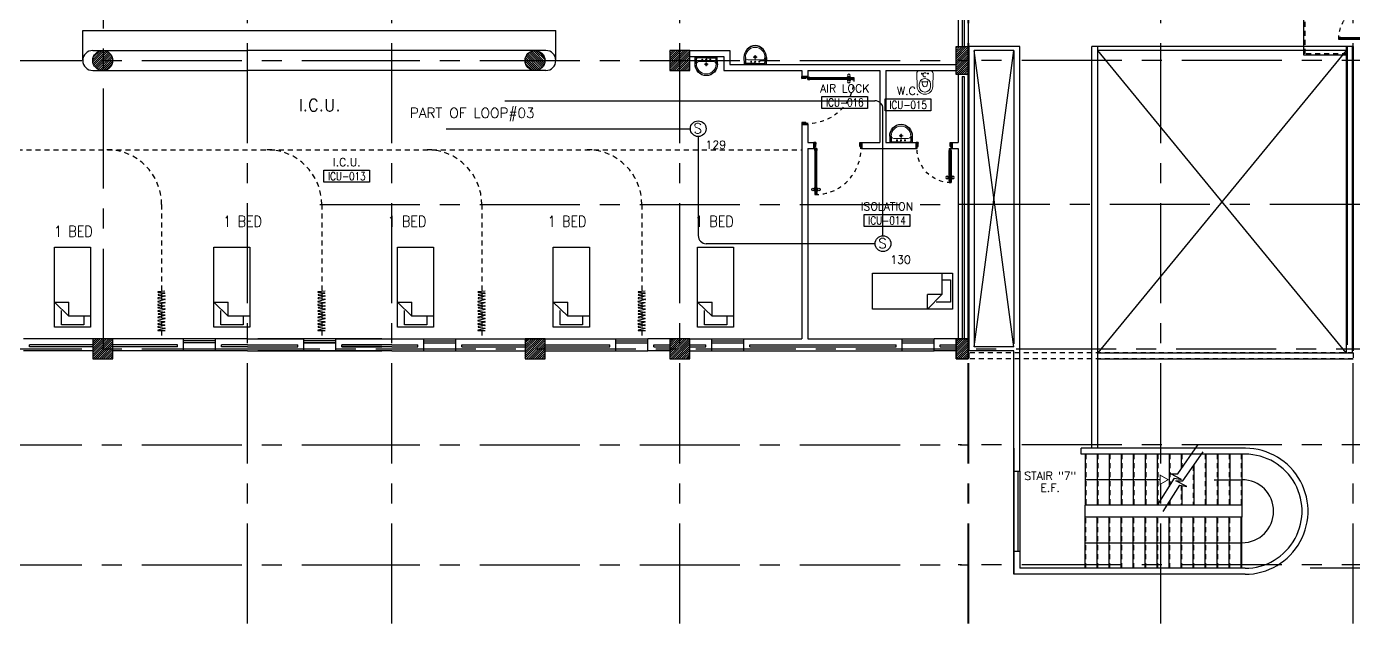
# Model space of a CAD drawing. Extents: x 0 to 93.9, y -1.5 to 78.
# Drawn here: x 17.82 to 50.97, y -1.46 to 13.45 of the extents above; entities that cross this region are included whole.
import ezdxf
from ezdxf.enums import TextEntityAlignment as Align

# ---------------------------------------------------------------- set-up
doc = ezdxf.new("R2010")
doc.units = 0
doc.header["$MEASUREMENT"] = 0
doc.header["$PDMODE"] = 34
for name, pattern in [('CENTERX2', [4, 2.5, -0.5, 0.5, -0.5]), ('DASHED', [0.75, 0.5, -0.25]), ('HIDDEN', [0.375, 0.25, -0.125]), ('HIDDEN2', [0.1875, 0.125, -0.0625])]:
    doc.linetypes.add(name, pattern=pattern)
doc.layers.get('0').update_dxf_attribs({"color": 11, "linetype": 'CONTINUOUS'})
doc.layers.get('DEFPOINTS').update_dxf_attribs({"color": 11, "linetype": 'CONTINUOUS'})
for name, color, linetype in [('A_COUNTER', 11, 'CONTINUOUS'), ('A_CUBICLE_CURTAINS', 11, 'HIDDEN'), ('AX-DIM', 11, 'CONTINUOUS'), ('AXES', 11, 'CENTERX2'), ('COL', 11, 'CONTINUOUS'), ('D_CURTAIN', 11, 'HIDDEN'), ('DOOR', 11, 'CONTINUOUS'), ('E-FIRE', 4, 'CONTINUOUS'), ('E-WIRE', 4, 'CONTINUOUS'), ('FIX', 11, 'CONTINUOUS'), ('FUR', 11, 'CONTINUOUS'), ('HAT', 11, 'CONTINUOUS'), ('INSUL', 11, 'CONTINUOUS'), ('Locker', 11, 'CONTINUOUS'), ('RM-BOX', 11, 'CONTINUOUS'), ('RM-NAME', 11, 'CONTINUOUS'), ('RM-NO', 11, 'CONTINUOUS'), ('ROOF', 11, 'CONTINUOUS'), ('RS20', 11, 'CONTINUOUS'), ('SHAFT', 11, 'CONTINUOUS'), ('STR', 11, 'CONTINUOUS'), ('WALL', 11, 'CONTINUOUS'), ('WIN', 11, 'CONTINUOUS')]:
    doc.layers.add(name, color=color, linetype=linetype)
doc.styles.add('ROMANC', font='romanc', dxfattribs={"height": 0.1})
doc.styles.add('ROMANS', font='ROMANS.shx', dxfattribs={"width": 0.6})
doc.styles.add('RS20', font='ROMANS.shx', dxfattribs={"height": 0.2})
doc.dimstyles.new('STANDARD in', dxfattribs={"dimtxt": 0.24, "dimasz": 0.1, "dimexe": 0.07, "dimexo": 0.05, "dimgap": 0.05, "dimtad": 1, "dimdec": 0, "dimlfac": 1000, "dimzin": 0, "dimdsep": 46, "dimtxsty": 'ROMANS', "dimblk": 'ARCHTICK', "dimcen": 0.05, "dimdle": 0.05, "dimclrd": 7, "dimclre": 7, "dimclrt": 2, "dimadec": 0, "dimazin": 0, "dimtfac": 1, "dimtdec": 0, "dimtmove": 2, "dimatfit": 3, "dimldrblk": 'ARCHTICK', "dimfxl": 0, "dimtolj": 1, "dimtzin": 0, "dimarcsym": 0})

# ---------------------------------------------------------------- blocks, each defined once
blk = doc.blocks.new('*X21')
at = {"color": 0}
for p, q in [((73379, 118298), (73831, 118750)), ((73379, 118351), (73778, 118750)), ((73379, 118404), (73725, 118750)), ((73379, 118457), (73672, 118750)), ((73379, 118510), (73619, 118750)), ((73379, 118563), (73566, 118750)), ((73379, 118616), (73513, 118750)), ((73379, 118669), (73460, 118750)), ((73379, 118722), (73407, 118750)), ((73384, 118250), (73879, 118745)), ((73437, 118250), (73879, 118692)), ((73490, 118250), (73879, 118639)), ((73543, 118250), (73879, 118586)), ((73596, 118250), (73879, 118533)), ((73649, 118250), (73879, 118480)), ((73702, 118250), (73879, 118427)), ((73755, 118250), (73879, 118374)), ((73808, 118250), (73879, 118321)), ((73861, 118250), (73879, 118268))]:
    blk.add_line(p, q, dxfattribs=at)
blk = doc.blocks.new('COL50')
at = {"layer": 'COL'}
blk.add_lwpolyline([(-250, 250), (-250, -250), (250, -250), (250, 250)], close=True, dxfattribs=at)
blk = doc.blocks.new('*X22')
at = {"color": 0}
for p, q in [((84179, 118279), (84650, 118750)), ((84179, 118332), (84596, 118750)), ((84179, 118386), (84543, 118750)), ((84179, 118439), (84490, 118750)), ((84179, 118492), (84437, 118750)), ((84179, 118545), (84384, 118750)), ((84179, 118598), (84331, 118750)), ((84179, 118651), (84278, 118750)), ((84179, 118704), (84225, 118750)), ((84203, 118250), (84679, 118726)), ((84256, 118250), (84679, 118673)), ((84309, 118250), (84679, 118620)), ((84362, 118250), (84679, 118567)), ((84415, 118250), (84679, 118514)), ((84468, 118250), (84679, 118461)), ((84521, 118250), (84679, 118408)), ((84574, 118250), (84679, 118355)), ((84627, 118250), (84679, 118302))]:
    blk.add_line(p, q, dxfattribs=at)
blk = doc.blocks.new('_ARCHTICK')
at = {"color": 0, "linetype": 'ByBlock', "const_width": 0.15}
blk.add_lwpolyline([(-0.5, -0.5), (0.5, 0.5)], dxfattribs=at)
blk = doc.blocks.new('*D161')
at = {"layer": 'AX-DIM', "color": 7, "lineweight": -2, "ltscale": 0.3}
for p, q in [((91.832, 5.15), (92.552, 5.15)), ((92.482, 5.2), (92.482, -0.125)), ((49.887, -0.075), (92.552, -0.075))]:
    blk.add_line(p, q, dxfattribs=at)
at = {"layer": 'DEFPOINTS', "color": 0, "ltscale": 0.3}
for p in [(91.782, 5.15), (49.837, -0.075), (92.482, -0.075)]:
    blk.add_point(p, dxfattribs=at)
at = {"layer": 'AX-DIM', "color": 7, "lineweight": -2, "ltscale": 0.3, "xscale": 0.1, "yscale": 0.1, "zscale": 0.1}
for p, rotation in [((92.482, 5.15), 90), ((92.482, -0.075), 270)]:
    blk.add_blockref('_ARCHTICK', p, dxfattribs=dict(at, rotation=rotation))
at = {"layer": 'AX-DIM', "color": 2, "ltscale": 0.3, "insert": (92.312, 2.538), "char_height": 0.24, "attachment_point": 5, "rotation": 90, "style": 'ROMANS'}
blk.add_mtext('\\A1;5225', dxfattribs=at)
blk = doc.blocks.new('C11')
at = {"layer": 'HAT'}
h = blk.add_hatch(dxfattribs=at)
h.set_pattern_fill('ANSI31', color=256, scale=300, style=0)
h.set_pattern_definition([(45, (-248556.182, -75061.005), (-26.5165043, 26.5165043), [])])
h.paths.add_polyline_path([(300, 700), (0, 700), (0, 350), (300, 350)])
h.paths.add_polyline_path([(300, 350), (0, 350), (0, 0), (300, 0)])
at = {"layer": 'COL'}
blk.add_lwpolyline([(300, 700), (300, 0), (0, 0), (0, 700)], close=True, dxfattribs=at)
blk = doc.blocks.new('C-300')
at = {"layer": 'HAT', "linetype": 'ByBlock', "ltscale": 0.3}
h = blk.add_hatch(dxfattribs=at)
h.set_pattern_fill('ANSI31', color=8, scale=300, style=0)
h.set_pattern_definition([(45, (-258496.182, -82361.005), (-26.5165043, 26.5165043), [])])
h.paths.add_polyline_path([(300, 500), (0, 500), (0, 250), (300, 250)])
h.paths.add_polyline_path([(300, 250), (0, 250), (0, 0), (300, 0)])
at = {"layer": 'COL'}
blk.add_lwpolyline([(0, 500), (300, 500), (300, 0), (0, 0)], close=True, dxfattribs=at)
blk = doc.blocks.new('DOOR100')
at = {"layer": 'DOOR', "color": 0, "linetype": 'ByBlock'}
for p, q in [((-82, 1205), (-91, 1205)), ((-91, 1205), (-91, 1140)), ((-82, 1140), (-91, 1140)), ((-75, 1218), (-82, 1218)), ((-82, 1128), (-82, 1218)), ((-82, 1205), (-82, 1140)), ((-75, 1128), (-82, 1128)), ((-25, 1300), (-75, 1300)), ((-75, 1300), (-25, 1300)), ((-75, 1250), (-75, 1300)), ((-58, 1250), (-75, 1250)), ((-42, 1270), (-58, 1270)), ((-58, 1250), (-58, 1270)), ((-42, 1250), (-42, 1270)), ((-25, 1250), (-42, 1250)), ((-25, 1250), (-25, 1300)), ((-25, 1218), (-18, 1218)), ((-25, 1128), (-18, 1128)), ((-18, 1128), (-18, 1218)), ((-18, 1205), (-9, 1205)), ((-18, 1205), (-18, 1140)), ((-18, 1140), (-9, 1140)), ((-9, 1205), (-9, 1140)), ((-1200, 0), (-1200, 150)), ((-1200, 150), (-1175, 150)), ((-1200, 150), (-1200, 0)), ((-1150, 0), (-1200, 0)), ((-1175, 150), (-1175, 100)), ((-1175, 100), (-1150, 100)), ((-1150, 100), (-1150, 0)), ((-75, 200), (-58, 200)), ((-75, 150), (-75, 200)), ((-75, 150), (-25, 150)), ((-58, 200), (-58, 180)), ((-58, 180), (-42, 180)), ((-50, 100), (-50, 0)), ((-25, 100), (-50, 100)), ((-50, 0), (0, 0)), ((-42, 200), (-25, 200)), ((-42, 180), (-42, 200)), ((-25, 200), (-25, 150)), ((0, 150), (-25, 150)), ((-25, 150), (-25, 100)), ((0, 150), (0, 0))]:
    blk.add_line(p, q, dxfattribs=at)
at = {"layer": 'DOOR', "linetype": 'ByBlock'}
for p, q in [((-75, 1250), (-75, 200)), ((-58, 200), (-58, 1250)), ((-42, 200), (-42, 1250)), ((-25, 200), (-25, 1250)), ((0, 0), (0, 150))]:
    blk.add_line(p, q, dxfattribs=at)
at = {"layer": 'DOOR', "color": 9, "linetype": 'ByBlock'}
for p, q in [((-1150, 0), (-1200, 114)), ((-1150, 0), (-1200, 40)), ((-1150, 0), (-1163, 100)), ((-50, 0), (0, 114)), ((-50, 0), (-37, 100)), ((-50, 0), (0, 40))]:
    blk.add_line(p, q, dxfattribs=at)
at = {"layer": 'DOOR', "color": 0, "linetype": 'ByBlock'}
for centre in [(-124, 1173), (24, 1173)]:
    blk.add_circle(centre, 32.4, dxfattribs=at)
at = {"layer": 'DOOR', "linetype": 'HIDDEN', "ltscale": 0.5}
blk.add_arc((-25, 150), 1150, 90, 180.0001, dxfattribs=at)
at = {"layer": 'DOOR', "color": 9, "linetype": 'ByBlock'}
for centre, radius, start, end in [((-1150, 0), 154, 103.7142, 108.8947), ((-1150, 0), 134, 100.72, 111.8402), ((-1150, 0), 94.4, 90, 121.9818), ((-1150, 0), 74.4, 90, 132.2236), ((-1150, 0), 54.4, 90, 156.7926), ((-1150, 0), 34.4, 90, 180), ((-1150, 0), 14.4, 90, 180), ((-50, 0), 94.4, 58.0182, 90), ((-50, 0), 74.4, 47.7764, 90), ((-50, 0), 54.4, 23.2074, 90), ((-50, 0), 34.4, 0, 90), ((-50, 0), 14.4, 0, 90), ((-50, 0), 134, 68.1598, 79.28), ((-50, 0), 114, 64.0838, 77.3774), ((-50, 0), 154, 71.1053, 76.2858)]:
    blk.add_arc(centre, radius, start, end, dxfattribs=at)
blk = doc.blocks.new('DOOR90')
at = {"layer": 'DOOR', "color": 0, "linetype": 'ByBlock'}
for p, q in [((-150, 0), (-150, -25)), ((-150, 0), (0, 0)), ((0, -50), (0, 0)), ((-1000, -25), (-1000, -75)), ((-1000, -75), (-1000, -25)), ((-950, -25), (-1000, -25)), ((-950, -75), (-1000, -75)), ((-970, -42), (-970, -58)), ((-950, -42), (-970, -42)), ((-950, -58), (-970, -58)), ((-950, -25), (-950, -42)), ((-950, -58), (-950, -75)), ((-918, -25), (-918, -18)), ((-828, -18), (-918, -18)), ((-918, -75), (-918, -82)), ((-828, -82), (-918, -82)), ((-905, -18), (-905, -9)), ((-905, -9), (-840, -9)), ((-905, -18), (-840, -18)), ((-905, -82), (-905, -91)), ((-905, -82), (-840, -82)), ((-905, -91), (-840, -91)), ((-840, -18), (-840, -9)), ((-840, -82), (-840, -91)), ((-828, -25), (-828, -18)), ((-828, -75), (-828, -82)), ((-200, -42), (-200, -25)), ((-200, -25), (-150, -25)), ((-180, -42), (-200, -42)), ((-200, -75), (-200, -58)), ((-200, -58), (-180, -58)), ((-150, -75), (-200, -75)), ((-180, -58), (-180, -42)), ((-150, -75), (-150, -25)), ((-150, -25), (-100, -25)), ((-100, -25), (-100, -50)), ((-100, -50), (0, -50)), ((-150, -900), (-150, -875)), ((-150, -875), (-100, -875)), ((0, -900), (-150, -900)), ((-150, -900), (0, -900)), ((-100, -850), (0, -850)), ((-100, -875), (-100, -850)), ((0, -850), (0, -900))]:
    blk.add_line(p, q, dxfattribs=at)
at = {"layer": 'DOOR', "color": 9, "linetype": 'ByBlock'}
for p, q in [((0, -50), (-114, 0)), ((0, -50), (-40, 0)), ((0, -50), (-100, -37)), ((0, -850), (-114, -900)), ((0, -850), (-100, -863)), ((0, -850), (-40, -900))]:
    blk.add_line(p, q, dxfattribs=at)
at = {"layer": 'DOOR', "linetype": 'ByBlock'}
for p, q in [((-200, -25), (-950, -25)), ((-200, -42), (-950, -42)), ((-200, -58), (-950, -58)), ((-950, -75), (-200, -75))]:
    blk.add_line(p, q, dxfattribs=at)
at = {"layer": 'DOOR', "color": 0, "linetype": 'ByBlock'}
for centre in [(-873, 24), (-873, -124)]:
    blk.add_circle(centre, 32.4, dxfattribs=at)
at = {"layer": 'DOOR', "color": 9, "linetype": 'ByBlock'}
for centre, radius, start, end in [((0, -50), 154, 161.1053, 166.2858), ((0, -50), 134, 158.1598, 169.28), ((0, -50), 94.4, 148.0182, 180), ((0, -50), 74.4, 137.7764, 180), ((0, -50), 114, 154.0838, 167.3774), ((0, -50), 54.4, 113.2074, 180), ((0, -50), 34.4, 90, 180), ((0, -50), 14.4, 90, 180), ((0, -850), 154, 193.7142, 198.8947), ((0, -850), 134, 190.72, 201.8402), ((0, -850), 94.4, 180, 211.9818), ((0, -850), 74.4, 180, 222.2236), ((0, -850), 54.4, 180, 246.7926), ((0, -850), 34.4, 180, 270), ((0, -850), 14.4, 180, 270)]:
    blk.add_arc(centre, radius, start, end, dxfattribs=at)
at = {"layer": 'DOOR', "linetype": 'HIDDEN', "ltscale": 0.5}
blk.add_arc((-150, -25), 850, 180, 270, dxfattribs=at)
blk = doc.blocks.new('C')
at = {"layer": 'D_CURTAIN'}
for points in [[(0.229, 0.077), (0.229, 0.077, 0.848601), (0.219, 0.076), (0.202, -0.062, -0.855925), (0.192, -0.063), (0.167, 0.072, 0.866955), (0.157, 0.072), (0.144, -0.065, -0.843142), (0.134, -0.066), (0.099, 0.077, 0.845318), (0.089, 0.076), (0.076, -0.066, -0.842227), (0.066, -0.067), (0.029, 0.079, 0.837896), (0.019, 0.078), (0.004, -0.065, -0.84563), (-0.006, -0.065), (-0.04, 0.078, 0.842014), (-0.049, 0.078), (-0.065, -0.063, -0.866148), (-0.075, -0.063), (-0.099, 0.074, 0.854133), (-0.109, 0.074), (-0.129, -0.066, -0.838104), (-0.139, -0.067), (-0.17, 0.077, 0.84026), (-0.18, 0.077), (-0.183, -0.071)], [(0.639, -0.068), (0.628, 0.076, 0.848601), (0.618, 0.076), (0.601, -0.063, -0.855925), (0.591, -0.063), (0.566, 0.071, 0.866955), (0.556, 0.071), (0.542, -0.066, -0.843142), (0.533, -0.066), (0.497, 0.076, 0.845318), (0.488, 0.075), (0.474, -0.067, -0.842227), (0.465, -0.068), (0.427, 0.078, 0.837896), (0.417, 0.078), (0.403, -0.065, -0.84563), (0.393, -0.066), (0.359, 0.078, 0.842014), (0.349, 0.077), (0.334, -0.063, -0.866148), (0.324, -0.064), (0.299, 0.074, 0.854133), (0.29, 0.073), (0.27, -0.067, -0.838104), (0.26, -0.067), (0.229, 0.077, 0.84026), (0.219, 0.076)]]:
    blk.add_lwpolyline(points, format="xyb", dxfattribs=at)
blk = doc.blocks.new('LAV1')
at = {"layer": 'FIX', "linetype": 'ByBlock', "ltscale": 0.3}
for p, q in [((-280, 210), (-275, 50)), ((-245, 210), (-245, 85)), ((0, 60), (-220, 60)), ((0, 60), (220, 60)), ((245, 210), (245, 85)), ((280, 210), (275, 50))]:
    blk.add_line(p, q, dxfattribs=at)
at = {"layer": 'FIX', "linetype": 'Continuous', "lineweight": 20}
for p, q in [((-275, 210), (-275, 50)), ((0, 50), (-275, 50)), ((0, 50), (-252, 50)), ((0, 155), (-181, 155)), ((0, 155), (181, 155)), ((0, 50), (252, 50)), ((0, 50), (275, 50)), ((275, 210), (275, 50))]:
    blk.add_line(p, q, dxfattribs=at)
at = {"layer": 'FIX', "linetype": 'DASHED', "lineweight": 20, "ltscale": 0.05}
for p, q in [((50, 220), (-50, 220)), ((0, 170), (0, 270)), ((0, 170), (0, 270))]:
    blk.add_line(p, q, dxfattribs=at)
at = {"layer": 'FIX', "lineweight": 20}
for p, q in [((16, 107), (-15, 107)), ((0, 92), (0, 123))]:
    blk.add_line(p, q, dxfattribs=at)
at = {"layer": 'FIX', "linetype": 'HIDDEN', "lineweight": 20, "ltscale": 0.05}
for centre in [(-100, 107), (100, 107)]:
    blk.add_circle(centre, 12.4, dxfattribs=at)
at = {"layer": 'FIX', "lineweight": 20}
for centre, radius in [((0, 220), 29.5), ((0, 220), 22.5), ((0, 107), 15.5)]:
    blk.add_circle(centre, radius, dxfattribs=at)
at = {"layer": 'FIX', "linetype": 'ByBlock', "ltscale": 0.3}
for centre, radius, start, end in [((7, 220), 287, 91.3776, 182.0064), ((-7, 220), 287, 357.9936, 88.6224), ((-220, 85), 24.9, 179.7021, 269.9486), ((220, 85), 24.9, 270.0514, 0.2979)]:
    blk.add_arc(centre, radius, start, end, dxfattribs=at)
at = {"layer": 'FIX', "linetype": 'Continuous', "lineweight": 20}
for centre, radius, start, end in [((8, 217), 283, 91.6988, 181.351), ((8, 212), 253, 91.7328, 180.4884), ((-8, 217), 283, 358.649, 88.3012), ((-8, 212), 253, 359.5116, 88.2672), ((-179, 222), 66.9, 190.2006, 268.0786), ((179, 222), 66.9, 271.9214, 349.7994)]:
    blk.add_arc(centre, radius, start, end, dxfattribs=at)
blk = doc.blocks.new('WC1')
at = {"layer": 'FIX', "lineweight": 20}
for p, q in [((-727, 5), (-727, -5)), ((-674, 5), (-674, -5)), ((-534, 24), (-540, 0)), ((-540, 0), (-534, -24)), ((-210, 204), (-538, 194)), ((-475, 141), (-538, 141)), ((-395, 76), (-490, 60)), ((-339, 5), (-339, -5)), ((-538, -141), (-475, -141)), ((-538, -194), (-210, -204)), ((-490, -60), (-395, -76))]:
    blk.add_line(p, q, dxfattribs=at)
at = {"layer": 'FIX', "linetype": 'Continuous', "lineweight": 20}
blk.add_line((-420, -47), (-420, 45), dxfattribs=at)
at = {"layer": 'FIX', "lineweight": 20}
blk.add_lwpolyline([(-213, -204), (-210, -204, 0.414214), (-137, -131), (-137, 0), (-137, 131, 0.414214), (-210, 204)], format="xyb", dxfattribs=at)
at = {"layer": 'FIX', "linetype": 'HIDDEN2', "lineweight": 20, "ltscale": 0.3}
blk.add_circle((-245, 0), 49.8, dxfattribs=at)
at = {"layer": 'FIX', "linetype": 'HIDDEN', "lineweight": 20, "ltscale": 0.05}
for centre in [(-213, 78), (-213, -77)]:
    blk.add_circle(centre, 11.6, dxfattribs=at)
at = {"layer": 'FIX', "lineweight": 20}
for centre, radius, start, end in [((-538, 5), 189, 90, 180), ((-538, 5), 136, 90, 180), ((-473, -7), 68.2, 128.9242, 152.8468), ((-464, -18), 82, 108.496, 128.9242), ((-475, 5), 136, 360, 90), ((-538, -5), 189, 180, 270), ((-538, -5), 136, 180, 270), ((-473, 7), 68.2, 207.1532, 231.0758), ((-464, 18), 82, 231.0758, 251.504), ((-475, -5), 136, 270, 0)]:
    blk.add_arc(centre, radius, start, end, dxfattribs=at)
at = {"layer": 'FIX', "linetype": 'Continuous', "lineweight": 20}
for centre, start, end in [((-443, 46), 357.6662, 91.6121), ((-442, -46), 268.3879, 2.3338)]:
    blk.add_arc(centre, 22.3, start, end, dxfattribs=at)
blk = doc.blocks.new('A$C272A55A0')
at = {"layer": 'DOOR', "color": 0, "linetype": 'ByBlock'}
for p, q in [((0, 900), (0, 1050)), ((50, 1050), (0, 1050)), ((50, 950), (50, 1050)), ((1750, 950), (1750, 1050)), ((1750, 1050), (1800, 1050)), ((1800, 1050), (1800, 900)), ((0, 900), (25, 900)), ((25, 950), (50, 950)), ((25, 900), (25, 950)), ((75, 900), (25, 900)), ((25, 850), (25, 900)), ((42, 850), (25, 850)), ((58, 870), (42, 870)), ((42, 870), (42, 850)), ((58, 850), (58, 870)), ((75, 850), (58, 850)), ((75, 900), (75, 850)), ((1725, 900), (1775, 900)), ((1725, 900), (1725, 850)), ((1725, 850), (1742, 850)), ((1742, 870), (1758, 870)), ((1742, 850), (1742, 870)), ((1775, 950), (1750, 950)), ((1758, 870), (1758, 850)), ((1758, 850), (1775, 850)), ((1775, 900), (1775, 950)), ((1800, 900), (1775, 900)), ((1775, 850), (1775, 900)), ((25, 50), (42, 50)), ((25, 50), (25, 0)), ((25, 0), (75, 0)), ((75, 0), (25, 0)), ((42, 50), (42, 30)), ((42, 30), (58, 30)), ((58, 50), (75, 50)), ((58, 50), (58, 30)), ((75, 50), (75, 0)), ((1718, 160), (1709, 160)), ((1709, 95), (1709, 160)), ((1718, 95), (1709, 95)), ((1725, 173), (1718, 173)), ((1718, 173), (1718, 83)), ((1718, 95), (1718, 160)), ((1725, 83), (1718, 83)), ((1742, 50), (1725, 50)), ((1725, 50), (1725, 0)), ((1775, 0), (1725, 0)), ((1725, 0), (1775, 0)), ((1742, 50), (1742, 30)), ((1758, 30), (1742, 30)), ((1775, 50), (1758, 50)), ((1758, 50), (1758, 30)), ((1775, 173), (1782, 173)), ((1775, 83), (1782, 83)), ((1775, 50), (1775, 0)), ((1782, 173), (1782, 83)), ((1782, 160), (1791, 160)), ((1782, 95), (1782, 160)), ((1782, 95), (1791, 95)), ((1791, 95), (1791, 160))]:
    blk.add_line(p, q, dxfattribs=at)
at = {"layer": 'DOOR', "color": 9, "linetype": 'ByBlock'}
for p, q in [((50, 1050), (0, 1010)), ((50, 1050), (0, 937)), ((50, 1050), (37, 950)), ((1750, 1050), (1800, 1010)), ((1750, 1050), (1800, 937)), ((1750, 1050), (1763, 950))]:
    blk.add_line(p, q, dxfattribs=at)
at = {"layer": 'DOOR', "linetype": 'ByBlock'}
for p, q in [((25, 850), (25, 50)), ((42, 850), (42, 50)), ((58, 850), (58, 50)), ((75, 50), (75, 850)), ((1725, 50), (1725, 850)), ((1742, 850), (1742, 50)), ((1758, 850), (1758, 50)), ((1775, 850), (1775, 50))]:
    blk.add_line(p, q, dxfattribs=at)
at = {"layer": 'DOOR', "color": 0, "linetype": 'ByBlock'}
for centre in [(1676, 128), (1824, 128)]:
    blk.add_circle(centre, 32.4, dxfattribs=at)
at = {"layer": 'DOOR', "color": 9, "linetype": 'ByBlock'}
for centre, radius, start, end in [((50, 1050), 54.4, 203.2074, 270), ((50, 1050), 74.4, 227.7764, 270), ((50, 1050), 34.4, 180, 270), ((50, 1050), 14.4, 180, 270), ((1750, 1050), 14.4, 270, 0), ((1750, 1050), 34.4, 270, 0), ((1750, 1050), 54.4, 270, 336.7926), ((1750, 1050), 74.4, 270, 312.2236), ((50, 1050), 94.4, 238.0182, 270), ((50, 1050), 114, 244.0838, 257.3774), ((50, 1050), 134, 248.1598, 259.28), ((50, 1050), 154, 251.1053, 256.2858), ((1750, 1050), 94.4, 270, 301.9818), ((1750, 1050), 114, 282.6226, 295.9162), ((1750, 1050), 134, 280.72, 291.8402), ((1750, 1050), 154, 283.7142, 288.8947)]:
    blk.add_arc(centre, radius, start, end, dxfattribs=at)
at = {"layer": 'DOOR', "linetype": 'HIDDEN', "ltscale": 0.5}
for centre, start, end in [((50, 851), 268.3174, 3.2965), ((1750, 851), 176.7035, 271.6826)]:
    blk.add_arc(centre, 851, start, end, dxfattribs=at)
at = {"layer": 'WALL', "linetype": 'ByBlock'}
blk.add_line((1800, 900), (1800, 1050), dxfattribs=at)
blk = doc.blocks.new('RM1')
at = {"layer": 'RM-BOX'}
blk.add_lwpolyline([(570, -200), (-570, -200), (-570, -500), (570, -500)], close=True, dxfattribs=at)
at = {"layer": 'RM-NAME', "style": 'ROMANS'}
for tag, p in [('ROOMNAME1', (0, 324)), ('ROOMNAME2', (0, 0))]:
    blk.add_attdef(tag, text='', height=200, dxfattribs=at).set_placement(p, align=Align.MIDDLE)
at = {"layer": 'RM-NO', "style": 'ROMANS', "width": 0.8}
blk.add_attdef('ROOMNO', text='', height=200, dxfattribs=at).set_placement((0, -350), align=Align.MIDDLE)
blk = doc.blocks.new('*X103')
at = {"color": 0}
for p, q in [((193089, 10708), (193542, 11161)), ((193089, 10761), (193488, 11161)), ((193089, 10814), (193435, 11161)), ((193089, 10867), (193382, 11161)), ((193089, 10920), (193329, 11161)), ((193089, 10973), (193276, 11161)), ((193089, 11026), (193223, 11161)), ((193089, 11079), (193170, 11161)), ((193089, 11132), (193117, 11161)), ((193095, 10661), (193589, 11155)), ((193148, 10661), (193589, 11102)), ((193201, 10661), (193589, 11049)), ((193254, 10661), (193589, 10996)), ((193307, 10661), (193589, 10943)), ((193360, 10661), (193589, 10890)), ((193413, 10661), (193589, 10837)), ((193466, 10661), (193589, 10784)), ((193519, 10661), (193589, 10731)), ((193572, 10661), (193589, 10678))]:
    blk.add_line(p, q, dxfattribs=at)
blk = doc.blocks.new('*X102')
at = {"color": 0}
for p, q in [((84179, 10675), (84665, 11161)), ((84179, 10729), (84612, 11161)), ((84179, 10782), (84559, 11161)), ((84179, 10835), (84506, 11161)), ((84179, 10888), (84453, 11161)), ((84179, 10941), (84400, 11161)), ((84179, 10994), (84347, 11161)), ((84179, 11047), (84294, 11161)), ((84179, 11100), (84240, 11161)), ((84179, 11153), (84187, 11161)), ((84218, 10661), (84679, 11122)), ((84271, 10661), (84679, 11069)), ((84324, 10661), (84679, 11016)), ((84377, 10661), (84679, 10963)), ((84430, 10661), (84679, 10910)), ((84483, 10661), (84679, 10857)), ((84536, 10661), (84679, 10804)), ((84589, 10661), (84679, 10751)), ((84642, 10661), (84679, 10698))]:
    blk.add_line(p, q, dxfattribs=at)
blk = doc.blocks.new('S')
at = {"layer": 'E-FIRE'}
blk.add_circle((0, 0), 197, dxfattribs=at)
at = {"layer": 'E-FIRE', "color": 3, "style": 'ROMANS'}
blk.add_text('S', height=250, dxfattribs=at).set_placement((-119, -115))

msp = doc.modelspace()

# ---------------------------------------------------------------- hatches: boundary and pattern name
at = {"layer": 'HAT'}
h = msp.add_hatch(dxfattribs=at)
h.set_pattern_fill('ANSI31', color=256, scale=0.3, style=0)
h.set_pattern_definition([(45, (-41.517943, -31.033337), (-0.026516504, 0.026516504), [])])
h.paths.add_polyline_path([(19.4724, 12.6011), (19.7224, 12.6011), (19.7224, 12.8511, 0.4142136)])
h.paths.add_polyline_path([(19.7224, 12.8511), (19.7224, 12.6011), (19.9724, 12.6011, 0.4142136)])
h.paths.add_polyline_path([(19.9724, 12.6011), (19.7224, 12.6011), (19.7224, 12.3511, 0.4142136)])
h.paths.add_polyline_path([(19.7224, 12.6011), (19.4724, 12.6011, 0.4142136), (19.7224, 12.3511)])
h = msp.add_hatch(dxfattribs=at)
h.set_pattern_fill('ANSI31', color=256, scale=0.3, style=0)
h.set_pattern_definition([(135, (91.763756, -31.034444), (0.026516504, 0.026516504), [])])
h.paths.add_polyline_path([(30.7735, 12.6), (30.5235, 12.6), (30.5235, 12.85, -0.4142136)])
h.paths.add_polyline_path([(30.5235, 12.85), (30.5235, 12.6), (30.2735, 12.6, -0.4142136)])
h.paths.add_polyline_path([(30.2735, 12.6), (30.5235, 12.6), (30.5235, 12.35, -0.4142136)])
h.paths.add_polyline_path([(30.5235, 12.6), (30.7735, 12.6, -0.4142136), (30.5235, 12.35)])

# ---------------------------------------------------------------- linework, layer by layer
for p, q in [((46.5808, 2.2749), (47.0885, 3.0062)), ((46.7076, 2.0966), (47.2153, 2.8279)), ((46.0948, 1.5143), (46.504, 2.1695)), ((46.2216, 1.336), (46.6308, 1.9913)), ((46.4105, 2.2749), (46.5808, 2.2749)), ((46.6794, 2.1344), (46.4105, 2.2749)), ((46.504, 2.1695), (46.6794, 2.1344)), ((46.8061, 1.9562), (46.5373, 2.0966)), ((46.5373, 2.0966), (46.7076, 2.0966)), ((46.6308, 1.9913), (46.8061, 1.9562))]:
    msp.add_line(p, q)
at = {"layer": 'A_COUNTER'}
for p, q in [((19.2224, 13.35), (31.0435, 13.35)), ((19.4724, 12.85), (23.3424, 12.85)), ((30.7935, 12.85), (23.3424, 12.85)), ((19.4724, 12.35), (23.3424, 12.35)), ((30.7935, 12.35), (23.3424, 12.35))]:
    msp.add_line(p, q, dxfattribs=at)
for centre, start, end in [((19.4724, 12.6011), 90, 270), ((30.7935, 12.6011), 270, 90)]:
    msp.add_arc(centre, 0.25, start, end, dxfattribs=at)
at = {"layer": 'A_CUBICLE_CURTAINS', "ltscale": 0.5}
for p, q in [((13.0924, 10.3726), (37.1924, 10.3726)), ((21.1924, 9.0046), (21.1924, 5.65)), ((25.1924, 9.0046), (25.1924, 5.65)), ((29.1924, 9.0046), (29.1924, 5.65)), ((33.1924, 9.0046), (33.1924, 5.65))]:
    msp.add_line(p, q, dxfattribs=at)
for centre in [(19.8244, 9.0046), (23.8244, 9.0046), (27.8244, 9.0046), (31.8244, 9.0046)]:
    msp.add_arc(centre, 1.368, 0, 90, dxfattribs=at)
at = {"layer": 'AXES'}
for p, q in [((23.3424, -1.4643), (23.3424, 77.3484)), ((23.3424, -1.4643), (23.3424, 77.3484)), ((26.9424, -1.4643), (26.9424, 77.3484)), ((26.9424, -1.4643), (26.9424, 77.3484)), ((46.1624, -1.4643), (46.1624, 77.3484)), ((41.3424, -1.4643), (41.3424, 76.9984)), ((41.3624, -1.4643), (41.3624, 76.9984)), ((50.9624, -1.4643), (50.9624, 76.9984)), ((19.7424, 5.4), (19.7424, 64.22)), ((34.1424, -1.4643), (34.1424, 59.12)), ((0.7, 12.6), (25.1424, 12.6)), ((25.1424, 12.6), (41.3424, 12.6)), ((93.1824, 12.6), (41.0924, 12.6)), ((25.1424, 9), (41.0957, 9)), ((83.3824, 9), (41.0924, 9)), ((0.7, 5.4), (25.1424, 5.4)), ((22.5424, 5.4), (93.1824, 5.4)), ((0.7, 3), (25.1424, 3)), ((25.1424, 3), (41.3424, 3)), ((93.1824, 3), (41.0924, 3)), ((0.7, 0), (25.1424, 0)), ((25.1424, 0), (41.3424, 0)), ((93.1824, 0), (41.0924, 0))]:
    msp.add_line(p, q, dxfattribs=at)
at = {"layer": 'COL'}
for p, q in [((30.2724, 5.65), (30.2724, 5.15)), ((30.7724, 5.65), (30.2724, 5.65)), ((30.7724, 5.15), (30.7724, 5.65)), ((41.3424, 5.65), (41.0424, 5.65)), ((41.3424, 5.15), (41.3424, 5.65)), ((30.2724, 5.15), (30.7724, 5.15))]:
    msp.add_line(p, q, dxfattribs=at)
at = {"layer": 'E-WIRE', "linetype": 'ByBlock', "ltscale": 0.3}
for p, q in [((29.7663, 11.5964), (39.0174, 11.5964)), ((39.2174, 8.2221), (39.2174, 11.3964)), ((28.2984, 10.8968), (34.4042, 10.8968)), ((34.6013, 10.6997), (34.6013, 8.225)), ((39.0203, 8.025), (34.8013, 8.025))]:
    msp.add_line(p, q, dxfattribs=at)
for centre, start, end in [((39.0174, 11.3964), 0, 90), ((34.8013, 8.225), 180, 270)]:
    msp.add_arc(centre, 0.2, start, end, dxfattribs=at)
at = {"layer": 'FUR'}
for p, q in [((18.5164, 5.9403), (18.5164, 7.9403)), ((18.5164, 7.9403), (19.4164, 7.9403)), ((19.4164, 7.9403), (19.4164, 5.9403)), ((22.4966, 5.9403), (22.4966, 7.9403)), ((22.4966, 7.9403), (23.3966, 7.9403)), ((23.3966, 7.9403), (23.3966, 5.9403)), ((27.0869, 5.9403), (27.0869, 7.9403)), ((27.0869, 7.9403), (27.9869, 7.9403)), ((27.9869, 7.9403), (27.9869, 5.9403)), ((30.9799, 5.9403), (30.9799, 7.9403)), ((30.9799, 7.9403), (31.8799, 7.9403)), ((31.8799, 7.9403), (31.8799, 5.9403)), ((34.5844, 5.9403), (34.5844, 7.9403)), ((34.5844, 7.9403), (35.4844, 7.9403)), ((35.4844, 7.9403), (35.4844, 5.9403)), ((38.9574, 6.391), (38.9574, 7.291)), ((38.9574, 7.291), (40.9574, 7.291)), ((40.6858, 7.291), (40.6858, 6.7521)), ((40.6858, 7.1211), (40.902, 7.1211)), ((40.902, 7.1211), (40.902, 6.5631)), ((40.9574, 7.291), (40.9574, 6.391)), ((40.6858, 6.7521), (40.3324, 6.7521)), ((40.3324, 6.391), (40.3324, 6.7521)), ((40.6858, 6.7521), (40.3324, 6.391)), ((18.5164, 6.5653), (18.8776, 6.5653)), ((18.8776, 6.2119), (18.5164, 6.5653)), ((18.6886, 5.9957), (18.6886, 6.3554)), ((18.8776, 6.2119), (18.8776, 6.5653)), ((22.4966, 6.5653), (22.8577, 6.5653)), ((22.8577, 6.2119), (22.4966, 6.5653)), ((22.6687, 5.9957), (22.6687, 6.3554)), ((22.8577, 6.2119), (22.8577, 6.5653)), ((27.0869, 6.5653), (27.448, 6.5653)), ((27.448, 6.2119), (27.0869, 6.5653)), ((27.259, 5.9957), (27.259, 6.3554)), ((27.448, 6.2119), (27.448, 6.5653)), ((30.9799, 6.5653), (31.341, 6.5653)), ((31.341, 6.2119), (30.9799, 6.5653)), ((31.152, 5.9957), (31.152, 6.3554)), ((31.341, 6.2119), (31.341, 6.5653)), ((34.5844, 6.5653), (34.9456, 6.5653)), ((34.9456, 6.2119), (34.5844, 6.5653)), ((34.7566, 5.9957), (34.7566, 6.3554)), ((34.9456, 6.2119), (34.9456, 6.5653)), ((40.9574, 6.391), (38.9574, 6.391)), ((40.902, 6.5631), (40.5423, 6.5631)), ((19.2465, 5.9957), (18.6886, 5.9957)), ((19.4164, 6.2119), (18.8776, 6.2119)), ((19.2465, 6.2119), (19.2465, 5.9957)), ((23.2267, 5.9957), (22.6687, 5.9957)), ((23.3966, 6.2119), (22.8577, 6.2119)), ((23.2267, 6.2119), (23.2267, 5.9957)), ((27.817, 5.9957), (27.259, 5.9957)), ((27.9869, 6.2119), (27.448, 6.2119)), ((27.817, 6.2119), (27.817, 5.9957)), ((31.71, 5.9957), (31.152, 5.9957)), ((31.8799, 6.2119), (31.341, 6.2119)), ((31.71, 6.2119), (31.71, 5.9957)), ((35.3145, 5.9957), (34.7566, 5.9957)), ((35.4844, 6.2119), (34.9456, 6.2119)), ((35.3145, 6.2119), (35.3145, 5.9957)), ((19.4164, 5.9403), (18.5164, 5.9403)), ((23.3966, 5.9403), (22.4966, 5.9403)), ((27.9869, 5.9403), (27.0869, 5.9403)), ((31.8799, 5.9403), (30.9799, 5.9403)), ((35.4844, 5.9403), (34.5844, 5.9403))]:
    msp.add_line(p, q, dxfattribs=at)
at = {"layer": 'INSUL'}
for p, q in [((41.1924, 18.15), (41.1924, 12.95)), ((41.2424, 18.15), (41.2424, 12.95)), ((41.1924, 12.2), (41.2424, 12.2)), ((41.1924, 12.2), (41.1924, 5.65)), ((41.2424, 12.2), (41.2424, 5.65)), ((17.8924, 5.45), (17.8924, 5.5)), ((19.4724, 5.5), (17.8924, 5.5)), ((19.4724, 5.45), (17.8924, 5.45)), ((21.5924, 5.5), (19.9724, 5.5)), ((21.5924, 5.45), (19.9724, 5.45)), ((21.5924, 5.45), (21.5924, 5.5)), ((22.6924, 5.45), (22.6924, 5.5)), ((23.0924, 5.5), (22.6924, 5.5)), ((22.6924, 5.45), (22.6924, 5.5)), ((23.3424, 5.5), (22.6924, 5.5)), ((23.0924, 5.45), (22.6924, 5.45)), ((23.3424, 5.45), (22.6924, 5.45)), ((23.3424, 5.5), (24.5924, 5.5)), ((23.3424, 5.45), (24.5924, 5.45)), ((24.5957, 5.45), (24.5957, 5.5)), ((25.6924, 5.5), (26.6924, 5.5)), ((25.6924, 5.45), (25.6924, 5.5)), ((25.6924, 5.45), (26.6924, 5.45)), ((26.9424, 5.5), (25.6957, 5.5)), ((26.9424, 5.45), (25.6957, 5.45)), ((26.9424, 5.5), (27.5957, 5.5)), ((26.9424, 5.45), (27.5957, 5.45)), ((27.1924, 5.5), (27.5957, 5.5)), ((27.1924, 5.45), (27.5957, 5.45)), ((27.5957, 5.45), (27.5957, 5.5)), ((27.5957, 5.45), (27.5957, 5.5)), ((28.6924, 5.5), (30.2724, 5.5)), ((28.6924, 5.45), (28.6924, 5.5)), ((28.6924, 5.45), (30.2724, 5.45)), ((30.7724, 5.5), (32.3924, 5.5)), ((30.7724, 5.45), (32.3924, 5.45)), ((32.3924, 5.45), (32.3924, 5.5)), ((33.4924, 5.5), (33.8924, 5.5)), ((33.4924, 5.45), (33.4924, 5.5)), ((33.4924, 5.45), (33.8924, 5.45)), ((34.3924, 5.5), (34.789, 5.5)), ((34.3924, 5.45), (34.789, 5.45)), ((34.789, 5.45), (34.789, 5.5)), ((35.889, 5.45), (35.889, 5.5)), ((35.889, 5.5), (39.5424, 5.5)), ((35.889, 5.45), (39.5424, 5.45)), ((39.5424, 5.45), (39.5424, 5.5)), ((40.6424, 5.45), (40.6424, 5.5)), ((40.6424, 5.5), (41.0424, 5.5)), ((40.6424, 5.45), (41.0424, 5.45))]:
    msp.add_line(p, q, dxfattribs=at)
at = {"layer": 'Locker', "color": 0, "linetype": 'ByBlock', "ltscale": 0.3}
for p, q in [((19.2224, 12.6011), (19.2224, 13.35)), ((31.0435, 12.6011), (31.0435, 13.35)), ((42.4874, 12.85), (42.4874, 5.5232))]:
    msp.add_line(p, q, dxfattribs=at)
at = {"layer": 'ROOF'}
for p, q in [((41.3624, 12.95), (41.3624, 5.35)), ((42.6374, 12.95), (41.3624, 12.95)), ((42.6374, 2.34), (42.6374, 12.95)), ((50.9624, 12.95), (44.4374, 12.95)), ((44.4374, 2.915), (44.4374, 12.95)), ((44.5874, 2.915), (44.5874, 12.95)), ((50.7924, 12.95), (50.7924, 5.3)), ((50.8124, 12.95), (50.8124, 5.5)), ((50.9624, 12.95), (50.8124, 12.95)), ((50.9424, 12.95), (50.9424, 5.3)), ((50.9624, 12.95), (50.9624, 5.35)), ((42.4874, 12.85), (41.4924, 12.85)), ((41.4924, 12.85), (41.4924, 5.45)), ((50.7924, 12.85), (44.5874, 12.85)), ((42.4874, 5.35), (41.3424, 5.35)), ((42.4874, 5.45), (41.4924, 5.45)), ((42.4874, 2.915), (42.4874, 5.35)), ((44.5874, 5.3), (50.9615, 5.3)), ((44.5874, 5.15), (50.9624, 5.15)), ((48.1876, 1.49), (44.2676, 1.49)), ((44.2676, 1.19), (44.2676, 1.49)), ((46.3676, 1.5698), (46.3676, 1.49)), ((46.3676, 1.5698), (46.3676, 1.49)), ((48.1876, 1.49), (48.1876, 1.19)), ((48.1876, 1.19), (44.2676, 1.19))]:
    msp.add_line(p, q, dxfattribs=at)
at = {"layer": 'SHAFT'}
for p, q in [((42.4874, 5.45), (41.4924, 12.85)), ((41.4924, 5.45), (42.4874, 12.85)), ((50.7924, 12.85), (44.5874, 5.3)), ((50.7924, 5.3), (44.5874, 12.85))]:
    msp.add_line(p, q, dxfattribs=at)
at = {"layer": 'STR', "linetype": 'HIDDEN2'}
for p, q in [((41.3624, 5.3), (41.3624, 5.15)), ((50.9632, 5.3), (41.3632, 5.3)), ((50.9622, 5.15), (41.3632, 5.15)), ((50.9622, 5.3), (50.9622, 5.15)), ((44.2876, 2.765), (44.2876, 1.49)), ((44.5876, 2.765), (44.5876, 1.49)), ((44.8876, 2.765), (44.8876, 1.49)), ((45.1876, 2.765), (45.1876, 1.49)), ((45.4876, 2.765), (45.4876, 1.49)), ((45.7876, 2.765), (45.7876, 1.49)), ((46.0876, 2.765), (46.0876, 1.49)), ((46.3876, 2.765), (46.3876, 1.9831)), ((46.6876, 2.765), (46.6876, 2.4286)), ((47.2676, 2.765), (47.2676, 1.49)), ((47.5676, 2.765), (47.5676, 1.49)), ((47.8676, 2.765), (47.8676, 1.49)), ((48.1676, 2.765), (48.1676, 1.49)), ((46.9676, 2.4711), (46.9676, 1.49)), ((46.6676, 1.9839), (46.6676, 1.49)), ((46.3876, 1.6018), (46.3876, 1.49)), ((44.2876, -0.085), (44.2876, 1.19)), ((44.5876, -0.085), (44.5876, 1.19)), ((44.8876, -0.085), (44.8876, 1.19)), ((45.1876, -0.085), (45.1876, 1.19)), ((45.4876, -0.085), (45.4876, 1.19)), ((45.7876, -0.085), (45.7876, 1.19)), ((46.0876, -0.085), (46.0876, 1.19)), ((46.3876, -0.085), (46.3876, 1.19)), ((46.6876, -0.085), (46.6876, 1.19)), ((46.9876, -0.085), (46.9876, 1.19)), ((47.2876, -0.085), (47.2876, 1.19)), ((47.5876, -0.085), (47.5876, 1.19)), ((47.8876, -0.085), (47.8876, 1.19)), ((48.1676, -0.085), (48.1676, 1.19)), ((48.1876, -0.085), (48.1876, 1.19))]:
    msp.add_line(p, q, dxfattribs=at)
at = {"layer": 'STR'}
for p, q in [((44.2676, 2.765), (44.2676, 1.49)), ((44.5676, 2.765), (44.5676, 1.49)), ((44.8676, 2.765), (44.8676, 1.49)), ((45.1676, 2.765), (45.1676, 1.49)), ((45.4676, 2.765), (45.4676, 1.49)), ((45.7676, 2.765), (45.7676, 1.49)), ((46.0676, 2.765), (46.0676, 1.49)), ((46.3676, 2.765), (46.3676, 1.951)), ((46.6676, 2.765), (46.6676, 2.3998)), ((47.2876, 2.765), (47.2876, 1.49)), ((47.5876, 2.765), (47.5876, 1.49)), ((47.8876, 2.765), (47.8876, 1.49)), ((48.1876, 2.765), (48.1876, 1.49)), ((46.9876, 2.4999), (46.9876, 1.49)), ((46.1425, 2.1275), (44.2876, 2.1275)), ((47.4944, 2.1275), (48.19, 2.1275)), ((46.6876, 1.9799), (46.6876, 1.49)), ((46.3876, 1.6018), (46.3876, 1.49)), ((44.2676, -0.085), (44.2676, 1.19)), ((44.5676, -0.085), (44.5676, 1.19)), ((44.8676, -0.085), (44.8676, 1.19)), ((45.1676, -0.085), (45.1676, 1.19)), ((45.4676, -0.085), (45.4676, 1.19)), ((45.7676, -0.085), (45.7676, 1.19)), ((46.0676, -0.085), (46.0676, 1.19)), ((46.3676, -0.085), (46.3676, 1.19)), ((46.6676, -0.085), (46.6676, 1.19)), ((46.9676, -0.085), (46.9676, 1.19)), ((47.2676, -0.085), (47.2676, 1.19)), ((47.5676, -0.085), (47.5676, 1.19)), ((47.8676, -0.085), (47.8676, 1.19)), ((48.1676, -0.085), (48.1676, 1.19)), ((48.1876, -0.085), (48.1876, 1.19)), ((44.2676, 0.5525), (48.19, 0.5525))]:
    msp.add_line(p, q, dxfattribs=at)
msp.add_lwpolyline([(50.8124, 12.7359), (49.7324, 12.7359), (49.7324, 15.3709), (50.8124, 15.3709)], dxfattribs=at)
at = {"layer": 'STR', "linetype": 'HIDDEN2'}
msp.add_lwpolyline([(50.8124, 12.7659), (49.7624, 12.7659), (49.7624, 15.3409), (50.8124, 15.3409)], dxfattribs=at)
at = {"layer": 'STR', "const_width": 0.0215}
msp.add_lwpolyline([(46.1425, 2.012), (46.1425, 2.243), (46.3425, 2.1275)], close=True, dxfattribs=at)
at = {"layer": 'STR'}
msp.add_arc((48.19, 1.34), 0.7875, 270, 90, dxfattribs=at)
at = {"layer": 'WALL', "linetype": 'ByBlock'}
for p, q in [((41.0924, 18.3), (41.0924, 12.95)), ((41.3424, 18.3), (41.3424, 12.95)), ((41.3424, 12.85), (41.3424, 12.95)), ((41.3424, 12.85), (41.3424, 12.95)), ((34.3924, 12.85), (35.3924, 12.85)), ((34.3924, 12.7), (35.2424, 12.7)), ((35.2424, 12.7), (35.2424, 12.35)), ((35.3924, 12.85), (35.3924, 12.5)), ((35.2424, 12.35), (37.1924, 12.35)), ((35.3924, 12.5), (41.0424, 12.5)), ((37.1924, 12.35), (37.1924, 12.2)), ((37.3424, 12.35), (37.3424, 12.2)), ((37.3424, 12.35), (39.1424, 12.35)), ((39.1424, 12.35), (39.1424, 10.55)), ((39.2924, 12.35), (39.2924, 10.55)), ((39.2924, 12.35), (41.0424, 12.35)), ((41.3424, 12.35), (41.3424, 5.35)), ((37.1924, 12.2), (37.3424, 12.2)), ((41.0924, 12.25), (41.0924, 10.55)), ((37.1924, 11), (37.3424, 11)), ((37.1924, 11), (37.1924, 5.65)), ((37.3424, 11), (37.3424, 10.55)), ((37.3424, 10.55), (37.4924, 10.55)), ((37.3424, 10.4), (37.4924, 10.4)), ((37.3424, 10.4), (37.3424, 5.65)), ((37.4924, 10.55), (37.4924, 10.4)), ((38.6924, 10.55), (38.6924, 10.4)), ((38.6924, 10.55), (39.1424, 10.55)), ((38.6924, 10.4), (40.0424, 10.4)), ((39.2924, 10.55), (40.0424, 10.55)), ((40.0424, 10.55), (40.0424, 10.4)), ((40.9424, 10.55), (40.9424, 10.4)), ((40.9424, 10.55), (41.0924, 10.55)), ((40.9424, 10.4), (41.0924, 10.4)), ((41.0924, 10.4), (41.0924, 5.65))]:
    msp.add_line(p, q, dxfattribs=at)
at = {"layer": 'WALL'}
for p, q in [((41.3424, 5.65), (41.3424, 12.35)), ((41.3424, 11), (41.3424, 5.65)), ((21.7424, 5.65), (17.7424, 5.65)), ((21.7424, 5.35), (21.7424, 5.65)), ((23.0924, 5.65), (22.5424, 5.65)), ((22.5424, 5.35), (22.5424, 5.65)), ((23.3424, 5.65), (22.5424, 5.65)), ((23.3424, 5.65), (24.739, 5.65)), ((23.5924, 5.65), (24.739, 5.65)), ((24.7424, 5.65), (23.5957, 5.65)), ((24.7424, 5.35), (24.7424, 5.65)), ((25.5424, 5.65), (26.6924, 5.65)), ((25.5424, 5.65), (26.6924, 5.65)), ((25.5424, 5.35), (25.5424, 5.65)), ((26.6957, 5.65), (25.5457, 5.65)), ((26.6957, 5.65), (25.5457, 5.65)), ((26.6924, 5.65), (27.7424, 5.65)), ((27.7424, 5.35), (27.7424, 5.65)), ((27.7424, 5.35), (27.7424, 5.65)), ((28.5424, 5.65), (32.5424, 5.65)), ((28.5424, 5.35), (28.5424, 5.65)), ((32.5424, 5.35), (32.5424, 5.65)), ((33.3424, 5.35), (33.3424, 5.65)), ((33.8924, 5.65), (33.3424, 5.65)), ((34.3924, 5.65), (34.9424, 5.65)), ((34.9424, 5.35), (34.9424, 5.65)), ((35.7424, 5.35), (35.7424, 5.65)), ((35.7424, 5.65), (37.1924, 5.65)), ((37.3424, 5.65), (39.6924, 5.65)), ((39.6924, 5.35), (39.6924, 5.65)), ((41.0424, 5.65), (40.4924, 5.65)), ((40.4924, 5.35), (40.4924, 5.65)), ((19.4724, 5.35), (17.7424, 5.35)), ((21.7424, 5.35), (19.9724, 5.35)), ((23.0924, 5.35), (22.5424, 5.35)), ((23.3424, 5.35), (22.5424, 5.35)), ((23.3424, 5.35), (24.739, 5.35)), ((23.5924, 5.35), (24.739, 5.35)), ((24.7424, 5.35), (23.5957, 5.35)), ((25.5424, 5.35), (26.6924, 5.35)), ((25.5424, 5.35), (26.6924, 5.35)), ((26.6924, 5.35), (25.5457, 5.35)), ((26.9424, 5.35), (25.5457, 5.35)), ((26.9424, 5.35), (27.7424, 5.35)), ((27.1924, 5.35), (27.7424, 5.35)), ((28.5424, 5.35), (30.2724, 5.35)), ((30.7724, 5.35), (32.5424, 5.35)), ((33.8924, 5.35), (33.3424, 5.35)), ((34.3924, 5.35), (34.9424, 5.35)), ((35.7424, 5.35), (39.6924, 5.35)), ((41.0424, 5.35), (40.4924, 5.35)), ((42.4874, 2.915), (42.4874, 2.34)), ((42.4874, -0.235), (42.4874, 2.915)), ((48.2629, 2.915), (44.1676, 2.915)), ((44.1676, 2.765), (44.1676, 2.915)), ((48.2629, 2.765), (44.1676, 2.765)), ((42.4874, 2.34), (42.6374, 2.34)), ((42.4874, 0.34), (42.6374, 0.34)), ((42.4874, 0.34), (42.4874, -0.235)), ((42.6374, 0.34), (42.6374, -0.085)), ((48.2629, -0.235), (42.4874, -0.235)), ((48.2629, -0.085), (42.6374, -0.085))]:
    msp.add_line(p, q, dxfattribs=at)
at = {"layer": 'WALL', "linetype": 'ByBlock', "ltscale": 0.3}
for points in [[(41.0424, 12.95), (41.3424, 12.95), (41.3424, 12.25), (41.0424, 12.25)], [(33.8924, 12.35), (34.3924, 12.35), (34.3924, 12.85), (33.8924, 12.85)], [(19.4724, 5.15), (19.9724, 5.15), (19.9724, 5.65), (19.4724, 5.65)], [(33.8924, 5.15), (34.3924, 5.15), (34.3924, 5.65), (33.8924, 5.65)], [(41.0424, 5.15), (41.3424, 5.15), (41.3424, 5.65), (41.0424, 5.65)]]:
    msp.add_lwpolyline(points, close=True, dxfattribs=at)
at = {"layer": 'WALL'}
for centre in [(19.7224, 12.6011), (30.5235, 12.6)]:
    msp.add_circle(centre, 0.25, dxfattribs=at)
for radius, end in [(1.575, 93.47026), (1.425, 93.83607)]:
    msp.add_arc((48.2629, 1.34), radius, 269.99997, end, dxfattribs=at)
at = {"layer": 'WIN'}
for p, q in [((22.5424, 5.65), (21.7424, 5.65)), ((25.539, 5.65), (24.7424, 5.65)), ((27.7424, 5.65), (28.5424, 5.65)), ((32.5424, 5.65), (33.3424, 5.65)), ((34.9424, 5.65), (35.7424, 5.65)), ((39.6924, 5.65), (40.4924, 5.65)), ((22.5424, 5.6), (21.7424, 5.6)), ((22.5424, 5.55), (21.7424, 5.55)), ((22.5424, 5.35), (21.7424, 5.35)), ((25.539, 5.6), (24.7424, 5.6)), ((25.539, 5.55), (24.7424, 5.55)), ((25.539, 5.55), (24.7424, 5.55)), ((25.539, 5.35), (24.7424, 5.35)), ((25.539, 5.35), (24.7424, 5.35)), ((24.7457, 5.55), (25.5424, 5.55)), ((24.7457, 5.35), (25.5424, 5.35)), ((24.7457, 5.35), (25.5424, 5.35)), ((27.7424, 5.6), (28.5424, 5.6)), ((27.7424, 5.55), (28.5424, 5.55)), ((27.7424, 5.35), (28.5424, 5.35)), ((32.5424, 5.6), (33.3424, 5.6)), ((32.5424, 5.55), (33.3424, 5.55)), ((32.5424, 5.35), (33.3424, 5.35)), ((34.9424, 5.6), (35.7424, 5.6)), ((34.9424, 5.55), (35.7424, 5.55)), ((34.9424, 5.35), (35.7424, 5.35)), ((39.6924, 5.6), (40.4924, 5.6)), ((39.6924, 5.55), (40.4924, 5.55)), ((39.6924, 5.35), (40.4924, 5.35)), ((42.4874, 2.34), (42.4874, 0.34)), ((42.5874, 2.34), (42.5874, 0.34)), ((42.6374, 2.34), (42.6374, 0.34))]:
    msp.add_line(p, q, dxfattribs=at)

# ---------------------------------------------------------------- block references
at = {"layer": 'COL', "linetype": 'ByBlock', "xscale": 0.001, "yscale": 0.001, "zscale": 0.001}
msp.add_blockref('C11', (41.0424, 12.25), dxfattribs=at)
at = {"layer": 'COL', "xscale": 0.001, "yscale": 0.001, "zscale": 0.001}
for p in [(34.1424, 12.6), (34.1424, 5.4)]:
    msp.add_blockref('COL50', p, dxfattribs=at)
at = {"layer": 'COL', "color": 6, "linetype": 'ByBlock', "ltscale": 0.3, "xscale": 0.001, "yscale": 0.001, "zscale": 0.001}
msp.add_blockref('C-300', (41.0424, 5.15), dxfattribs=at)
at = {"layer": 'D_CURTAIN', "ltscale": 2, "xscale": 1.2, "yscale": 1.2, "zscale": 1.2, "rotation": 90}
for p in [(21.1939, 6.0717), (25.1939, 6.0717), (29.1939, 6.0717), (33.1939, 6.0717)]:
    msp.add_blockref('C', p, dxfattribs=at)
at = {"layer": 'DOOR', "color": 0, "linetype": 'ByBlock', "yscale": 0.001, "zscale": 0.001}
for name, p, xscale, rotation in [('A$C272A55A0', (50.607, 13.1), -0.001, 270), ('DOOR100', (37.1924, 12.2), -0.001, 270), ('DOOR100', (37.4924, 10.55), 0.001, 180), ('DOOR90', (40.9424, 10.55), -0.001, 270)]:
    msp.add_blockref(name, p, dxfattribs=dict(at, xscale=xscale, rotation=rotation))
at = {"layer": 'E-FIRE', "color": 4, "xscale": 0.0009999999892897904, "yscale": 0.0009999999892897904, "zscale": 0.001}
for p in [(34.6013, 10.8968), (39.2174, 8.025)]:
    msp.add_blockref('S', p, dxfattribs=at)
at = {"layer": 'FIX', "yscale": 0.001, "zscale": 0.001}
for p, xscale in [((36.0235, 12.4654), 0.001), ((39.6674, 10.5), -0.001)]:
    msp.add_blockref('LAV1', p, dxfattribs=dict(at, xscale=xscale))
at = {"layer": 'FIX', "xscale": -0.001, "yscale": 0.001, "zscale": 0.001}
for name, p, rotation in [('LAV1', (34.8017, 12.7296), 180), ('WC1', (40.2651, 12.487), 270)]:
    msp.add_blockref(name, p, dxfattribs=dict(at, rotation=rotation))
at = {"layer": 'HAT', "zscale": 0.001}
for name, p, xscale, yscale in [('*X21', (-39.4869, -105.8997), 0.001, 0.001), ('*X103', (-173.6162, -5.511), 0.001000000047497451, 0.0009999999892897904), ('*X102', (-53.9069, -5.511), 0.001000000047497451, 0.0009999999892897904), ('*X22', (-50.2869, -113.0997), 0.001, 0.001)]:
    msp.add_blockref(name, p, dxfattribs=dict(at, xscale=xscale, yscale=yscale))
at = {"layer": 'RM-NAME'}
ref = msp.add_blockref('RM1', (38.2618, 11.9031), dxfattribs=dict(at, xscale=-0.001, yscale=0.001, zscale=0.001))
ref.add_attrib('ROOMNO', 'ICU-016', dxfattribs={"layer": 'RM-NO', "height": 0.2, "style": 'ROMANS', "width": 0.8}).set_placement((38.2618, 11.5531), align=Align.MIDDLE)
ref.add_attrib('ROOMNAME2', 'AIR LOCK', dxfattribs={"height": 0.2, "style": 'ROMANS'}).set_placement((38.2618, 11.9031), align=Align.MIDDLE)
ref = msp.add_blockref('RM1', (39.8448, 11.8415), dxfattribs=dict(at, xscale=-0.001, yscale=0.001, zscale=0.001))
ref.add_attrib('ROOMNO', 'ICU-015', dxfattribs={"layer": 'RM-NO', "height": 0.2, "style": 'ROMANS', "width": 0.8}).set_placement((39.8448, 11.4915), align=Align.MIDDLE)
ref.add_attrib('ROOMNAME2', 'W.C.', dxfattribs={"height": 0.2, "style": 'ROMANS'}).set_placement((39.8448, 11.8415), align=Align.MIDDLE)
ref = msp.add_blockref('RM1', (25.8189, 10.0608), dxfattribs=dict(at, xscale=-0.001, yscale=0.001, zscale=0.001))
ref.add_attrib('ROOMNO', 'ICU-013', dxfattribs={"layer": 'RM-NO', "height": 0.2, "style": 'ROMANS', "width": 0.8}).set_placement((25.8189, 9.7108), align=Align.MIDDLE)
ref.add_attrib('ROOMNAME2', 'I.C.U.', dxfattribs={"height": 0.2, "style": 'ROMANS'}).set_placement((25.8189, 10.0608), align=Align.MIDDLE)
ref = msp.add_blockref('RM1', (39.3173, 8.9555), dxfattribs=dict(at, xscale=-0.001, yscale=0.001, zscale=0.001))
ref.add_attrib('ROOMNO', 'ICU-014', dxfattribs={"layer": 'RM-NO', "height": 0.2, "style": 'ROMANS', "width": 0.8}).set_placement((39.3173, 8.6055), align=Align.MIDDLE)
ref.add_attrib('ROOMNAME2', 'ISOLATION', dxfattribs={"height": 0.2, "style": 'ROMANS'}).set_placement((39.3173, 8.9555), align=Align.MIDDLE)

# ---------------------------------------------------------------- texts
at = {"layer": 'E-FIRE', "color": 4, "style": 'ROMANS'}
for s, height, p in [('PART OF LOOP#03', 0.25, (27.3946, 11.1665)), ('129', 0.2, (34.7824, 10.3971)), ('130', 0.2, (39.3984, 7.5253))]:
    msp.add_text(s, height=height, dxfattribs=at).set_placement(p)
at = {"layer": 'RM-NAME'}
for s, height, style, p in [('I.C.U.', 0.3, 'ROMANC', (25.1396, 11.4884)), ('STAIR "7"', 0.2, 'ROMANS', (43.3953, 2.2243)), ('E.F.', 0.2, 'ROMANS', (43.3953, 1.9243))]:
    msp.add_text(s, height=height, dxfattribs=dict(at, style=style)).set_placement(p, align=Align.MIDDLE)
at = {"layer": 'RS20', "style": 'RS20', "width": 0.85}
for p in [(23.2166, 8.5807), (27.3241, 8.5807), (31.3241, 8.5807), (35.0037, 8.5807), (18.9873, 8.3318)]:
    msp.add_text('1 BED', height=0.2736, dxfattribs=at).set_placement(p, align=Align.MIDDLE)

# ---------------------------------------------------------------- dimensions: what is measured, and where the dimension line sits
at = {"layer": 'AX-DIM'}
dim = msp.add_linear_dim(base=(92.4824, -0.075), p1=(91.7824, 5.15), p2=(49.8374, -0.075), angle=270, dimstyle='STANDARD in', dxfattribs=at)
dim.commit()
dim.dimension.update_dxf_attribs({"geometry": '*D161', "text_midpoint": (92.3124, 2.5375)})

doc.saveas('drawing.dxf')
